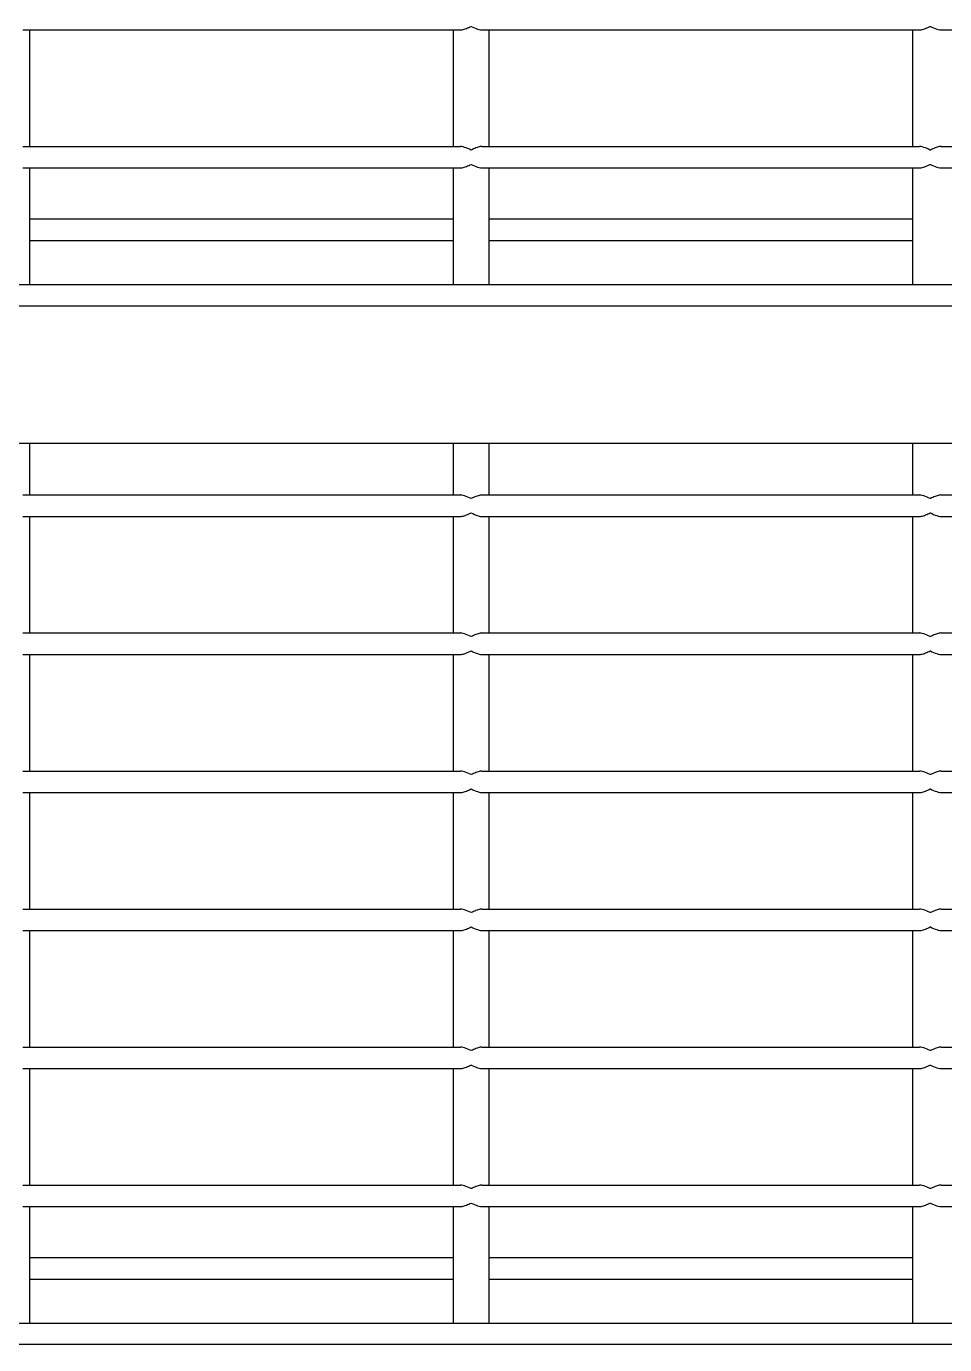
# Model space of a CAD drawing. Header units: millimetres. Extents: x 1293 to 41893, y 1011 to 26911.
# Drawn here: x 13211.4 to 13346.9, y 11354.1 to 11548.5 of the extents above; entities that cross this region are included whole.
import ezdxf

# ---------------------------------------------------------------- set-up
doc = ezdxf.new("R2010")
doc.units = ezdxf.units.MM
doc.header["$LTSCALE"] = 50

msp = doc.modelspace()

# ---------------------------------------------------------------- linework, layer by layer
at = {"color": 7, "linetype": 'Continuous', "lineweight": 25}
for p, q in [((13210.8676497, 11548.0159869), (13275.425983, 11548.0159869)), ((13211.925983, 11530.8309869), (13211.925983, 11548.0159869)), ((13274.3676497, 11548.0159869), (13274.3676497, 11530.8309869)), ((13278.600983, 11548.0159869), (13343.1593163, 11548.0159869)), ((13279.6593163, 11530.8309869), (13279.6593163, 11548.0159869)), ((13342.100983, 11548.0159869), (13342.100983, 11530.8309869)), ((13346.3343163, 11548.0159869), (13410.8926497, 11548.0159869)), ((13210.8676497, 11530.8309869), (13275.425983, 11530.8309869)), ((13278.600983, 11530.8309869), (13343.1593163, 11530.8309869)), ((13346.3343163, 11530.8309869), (13410.8926497, 11530.8309869)), ((13210.8676497, 11527.6559869), (13275.425983, 11527.6559869)), ((13211.925983, 11510.4709869), (13211.925983, 11527.6559869)), ((13274.3676497, 11527.6559869), (13274.3676497, 11510.4709869)), ((13278.600983, 11527.6559869), (13343.1593163, 11527.6559869)), ((13279.6593163, 11510.4709869), (13279.6593163, 11527.6559869)), ((13342.100983, 11527.6559869), (13342.100983, 11510.4709869)), ((13346.3343163, 11527.6559869), (13410.8926497, 11527.6559869)), ((13211.925983, 11520.1420983), (13274.3676497, 11520.1420983)), ((13279.6593163, 11520.1420983), (13342.100983, 11520.1420983)), ((13211.925983, 11516.9670983), (13274.3676497, 11516.9670983)), ((13279.6593163, 11516.9670983), (13342.100983, 11516.9670983)), ((13126.7301497, 11510.4709869), (13630.4968163, 11510.4709869)), ((13630.4968163, 11507.2959869), (13126.7301497, 11507.2959869)), ((13124.6101497, 11487.0843202), (13632.6168163, 11487.0843202)), ((13211.925983, 11479.4220983), (13211.925983, 11487.0843202)), ((13274.3676497, 11487.0843202), (13274.3676497, 11479.4220983)), ((13279.6593163, 11479.4220983), (13279.6593163, 11487.0843202)), ((13342.100983, 11487.0843202), (13342.100983, 11479.4220983)), ((13210.8676497, 11479.4220983), (13275.425983, 11479.4220983)), ((13278.600983, 11479.4220983), (13343.1593163, 11479.4220983)), ((13346.3343163, 11479.4220983), (13410.8926497, 11479.4220983)), ((13210.8676497, 11476.2470983), (13275.425983, 11476.2470983)), ((13211.925983, 11459.0620983), (13211.925983, 11476.2470983)), ((13274.3676497, 11476.2470983), (13274.3676497, 11459.0620983)), ((13278.600983, 11476.2470983), (13343.1593163, 11476.2470983)), ((13279.6593163, 11459.0620983), (13279.6593163, 11476.2470983)), ((13342.100983, 11476.2470983), (13342.100983, 11459.0620983)), ((13346.3343163, 11476.2470983), (13410.8926497, 11476.2470983)), ((13210.8676497, 11459.0620983), (13275.425983, 11459.0620983)), ((13278.600983, 11459.0620983), (13343.1593163, 11459.0620983)), ((13346.3343163, 11459.0620983), (13410.8926497, 11459.0620983)), ((13210.8676497, 11455.8870983), (13275.425983, 11455.8870983)), ((13211.925983, 11438.7020983), (13211.925983, 11455.8870983)), ((13274.3676497, 11455.8870983), (13274.3676497, 11438.7020983)), ((13278.600983, 11455.8870983), (13343.1593163, 11455.8870983)), ((13279.6593163, 11438.7020983), (13279.6593163, 11455.8870983)), ((13342.100983, 11455.8870983), (13342.100983, 11438.7020983)), ((13346.3343163, 11455.8870983), (13410.8926497, 11455.8870983)), ((13210.8676497, 11438.7020983), (13275.425983, 11438.7020983)), ((13278.600983, 11438.7020983), (13343.1593163, 11438.7020983)), ((13346.3343163, 11438.7020983), (13410.8926497, 11438.7020983)), ((13210.8676497, 11435.5270983), (13275.425983, 11435.5270983)), ((13211.925983, 11418.3420983), (13211.925983, 11435.5270983)), ((13274.3676497, 11435.5270983), (13274.3676497, 11418.3420983)), ((13278.600983, 11435.5270983), (13343.1593163, 11435.5270983)), ((13279.6593163, 11418.3420983), (13279.6593163, 11435.5270983)), ((13342.100983, 11435.5270983), (13342.100983, 11418.3420983)), ((13346.3343163, 11435.5270983), (13410.8926497, 11435.5270983)), ((13210.8676497, 11418.3420983), (13275.425983, 11418.3420983)), ((13278.600983, 11418.3420983), (13343.1593163, 11418.3420983)), ((13346.3343163, 11418.3420983), (13410.8926497, 11418.3420983)), ((13210.8676497, 11415.1670983), (13275.425983, 11415.1670983)), ((13211.925983, 11397.9820983), (13211.925983, 11415.1670983)), ((13274.3676497, 11415.1670983), (13274.3676497, 11397.9820983)), ((13278.600983, 11415.1670983), (13343.1593163, 11415.1670983)), ((13279.6593163, 11397.9820983), (13279.6593163, 11415.1670983)), ((13342.100983, 11415.1670983), (13342.100983, 11397.9820983)), ((13346.3343163, 11415.1670983), (13410.8926497, 11415.1670983)), ((13210.8676497, 11397.9820983), (13275.425983, 11397.9820983)), ((13278.600983, 11397.9820983), (13343.1593163, 11397.9820983)), ((13346.3343163, 11397.9820983), (13410.8926497, 11397.9820983)), ((13210.8676497, 11394.8070983), (13275.425983, 11394.8070983)), ((13211.925983, 11377.6220983), (13211.925983, 11394.8070983)), ((13274.3676497, 11394.8070983), (13274.3676497, 11377.6220983)), ((13278.600983, 11394.8070983), (13343.1593163, 11394.8070983)), ((13279.6593163, 11377.6220983), (13279.6593163, 11394.8070983)), ((13342.100983, 11394.8070983), (13342.100983, 11377.6220983)), ((13346.3343163, 11394.8070983), (13410.8926497, 11394.8070983)), ((13210.8676497, 11377.6220983), (13275.425983, 11377.6220983)), ((13278.600983, 11377.6220983), (13343.1593163, 11377.6220983)), ((13346.3343163, 11377.6220983), (13410.8926497, 11377.6220983)), ((13210.8676497, 11374.4470983), (13275.425983, 11374.4470983)), ((13211.925983, 11357.2620983), (13211.925983, 11374.4470983)), ((13274.3676497, 11374.4470983), (13274.3676497, 11357.2620983)), ((13278.600983, 11374.4470983), (13343.1593163, 11374.4470983)), ((13279.6593163, 11357.2620983), (13279.6593163, 11374.4470983)), ((13342.100983, 11374.4470983), (13342.100983, 11357.2620983)), ((13346.3343163, 11374.4470983), (13410.8926497, 11374.4470983)), ((13211.925983, 11366.9332096), (13274.3676497, 11366.9332096)), ((13279.6593163, 11366.9332096), (13342.100983, 11366.9332096)), ((13211.925983, 11363.7582096), (13274.3676497, 11363.7582096)), ((13279.6593163, 11363.7582096), (13342.100983, 11363.7582096)), ((13126.7301497, 11357.2620983), (13630.4968163, 11357.2620983)), ((13630.4968163, 11354.0870983), (13126.7301497, 11354.0870983))]:
    msp.add_line(p, q, dxfattribs=at)
for points, knots in [([(13275.425983, 11548.0159869), (13275.5105182, 11548.0225483), (13275.787753, 11548.0440666), (13276.3228124, 11548.238874), (13276.7741461, 11548.4381143), (13277.010927, 11548.5440104), (13277.013483, 11548.5451535)], [0, 0, 0, 0, 0.1723614537, 0.5652622384, 0.9953071929, 1, 1, 1, 1]), ([(13277.013483, 11548.5451535), (13277.0160389, 11548.5440105), (13277.3359773, 11548.4009296), (13277.8114929, 11548.188659), (13278.3341348, 11548.0323144), (13278.5348902, 11548.0200309), (13278.600983, 11548.0159869)], [0, 0, 0, 0, 0.0046971273, 0.5879730074, 0.8643521995, 1, 1, 1, 1]), ([(13343.1593163, 11548.0159869), (13343.2438516, 11548.0225483), (13343.5210863, 11548.0440666), (13344.0561457, 11548.238874), (13344.5074794, 11548.4381143), (13344.7442604, 11548.5440104), (13344.7468163, 11548.5451535)], [0, 0, 0, 0, 0.1723614537, 0.5652622384, 0.9953071929, 1, 1, 1, 1]), ([(13344.7468163, 11548.5451535), (13344.7493722, 11548.5440105), (13345.0693106, 11548.4009296), (13345.5448262, 11548.188659), (13346.0674681, 11548.0323144), (13346.2682235, 11548.0200309), (13346.3343163, 11548.0159869)], [0, 0, 0, 0, 0.0046971273, 0.5879730074, 0.8643521995, 1, 1, 1, 1]), ([(13277.013483, 11530.3018202), (13277.0109271, 11530.3029632), (13276.6909887, 11530.4460441), (13276.2154731, 11530.6583148), (13275.6928312, 11530.8146593), (13275.4920758, 11530.8269429), (13275.425983, 11530.8309869)], [0, 0, 0, 0, 0.0046971273, 0.5879730073, 0.8643521995, 1, 1, 1, 1]), ([(13278.600983, 11530.8309869), (13278.5164478, 11530.8244255), (13278.239213, 11530.8029071), (13277.7041536, 11530.6080997), (13277.2528199, 11530.4088595), (13277.0160389, 11530.3029633), (13277.013483, 11530.3018202)], [0, 0, 0, 0, 0.1723614537, 0.5652622384, 0.9953071929, 1, 1, 1, 1]), ([(13344.7468163, 11530.3018202), (13344.7442604, 11530.3029632), (13344.4243221, 11530.4460441), (13343.9488064, 11530.6583148), (13343.4261645, 11530.8146593), (13343.2254092, 11530.8269429), (13343.1593163, 11530.8309869)], [0, 0, 0, 0, 0.0046971273, 0.5879730074, 0.8643521995, 1, 1, 1, 1]), ([(13346.3343163, 11530.8309869), (13346.2497811, 11530.8244255), (13345.9725464, 11530.8029071), (13345.4374869, 11530.6080997), (13344.9861532, 11530.4088595), (13344.7493723, 11530.3029633), (13344.7468163, 11530.3018202)], [0, 0, 0, 0, 0.1723614537, 0.5652622384, 0.9953071929, 1, 1, 1, 1]), ([(13275.425983, 11527.6559869), (13275.5105182, 11527.6625483), (13275.787753, 11527.6840666), (13276.3228124, 11527.878874), (13276.7741461, 11528.0781143), (13277.010927, 11528.1840104), (13277.013483, 11528.1851535)], [0, 0, 0, 0, 0.1723614537, 0.5652622384, 0.9953071929, 1, 1, 1, 1]), ([(13277.013483, 11528.1851535), (13277.0160389, 11528.1840105), (13277.3359773, 11528.0409296), (13277.8114929, 11527.828659), (13278.3341348, 11527.6723144), (13278.5348902, 11527.6600309), (13278.600983, 11527.6559869)], [0, 0, 0, 0, 0.0046971273, 0.5879730074, 0.8643521995, 1, 1, 1, 1]), ([(13343.1593163, 11527.6559869), (13343.2438516, 11527.6625483), (13343.5210863, 11527.6840666), (13344.0561457, 11527.878874), (13344.5074794, 11528.0781143), (13344.7442604, 11528.1840104), (13344.7468163, 11528.1851535)], [0, 0, 0, 0, 0.1723614537, 0.5652622384, 0.9953071929, 1, 1, 1, 1]), ([(13344.7468163, 11528.1851535), (13344.7493722, 11528.1840105), (13345.0693106, 11528.0409296), (13345.5448262, 11527.828659), (13346.0674681, 11527.6723144), (13346.2682235, 11527.6600309), (13346.3343163, 11527.6559869)], [0, 0, 0, 0, 0.0046971273, 0.5879730074, 0.8643521995, 1, 1, 1, 1]), ([(13277.013483, 11478.8929316), (13277.0109271, 11478.8940746), (13276.6909887, 11479.0371555), (13276.2154731, 11479.2494261), (13275.6928312, 11479.4057707), (13275.4920758, 11479.4180543), (13275.425983, 11479.4220983)], [0, 0, 0, 0, 0.0046971273, 0.5879730073, 0.8643521995, 1, 1, 1, 1]), ([(13278.600983, 11479.4220983), (13278.5164478, 11479.4155368), (13278.239213, 11479.3940185), (13277.7041536, 11479.1992111), (13277.2528199, 11478.9999708), (13277.0160389, 11478.8940747), (13277.013483, 11478.8929316)], [0, 0, 0, 0, 0.1723614537, 0.5652622384, 0.9953071929, 1, 1, 1, 1]), ([(13344.7468163, 11478.8929316), (13344.7442604, 11478.8940746), (13344.4243221, 11479.0371555), (13343.9488064, 11479.2494261), (13343.4261645, 11479.4057707), (13343.2254092, 11479.4180543), (13343.1593163, 11479.4220983)], [0, 0, 0, 0, 0.00469712726, 0.58797300738, 0.86435219951, 1, 1, 1, 1]), ([(13346.3343163, 11479.4220983), (13346.2497811, 11479.4155368), (13345.9725464, 11479.3940185), (13345.4374869, 11479.1992111), (13344.9861532, 11478.9999708), (13344.7493723, 11478.8940747), (13344.7468163, 11478.8929316)], [0, 0, 0, 0, 0.1723614537, 0.5652622384, 0.9953071929, 1, 1, 1, 1]), ([(13275.425983, 11476.2470983), (13275.5105182, 11476.2536597), (13275.787753, 11476.275178), (13276.3228124, 11476.4699854), (13276.7741461, 11476.6692257), (13277.010927, 11476.7751218), (13277.013483, 11476.7762649)], [0, 0, 0, 0, 0.1723614537, 0.56526223839, 0.99530719289, 1, 1, 1, 1]), ([(13277.013483, 11476.7762649), (13277.0160389, 11476.7751219), (13277.3359773, 11476.632041), (13277.8114929, 11476.4197704), (13278.3341348, 11476.2634258), (13278.5348902, 11476.2511423), (13278.600983, 11476.2470983)], [0, 0, 0, 0, 0.0046971273, 0.5879730074, 0.8643521995, 1, 1, 1, 1]), ([(13343.1593163, 11476.2470983), (13343.2438516, 11476.2536597), (13343.5210863, 11476.275178), (13344.0561457, 11476.4699854), (13344.5074794, 11476.6692257), (13344.7442604, 11476.7751218), (13344.7468163, 11476.7762649)], [0, 0, 0, 0, 0.1723614537, 0.5652622384, 0.9953071929, 1, 1, 1, 1]), ([(13344.7468163, 11476.7762649), (13344.7493722, 11476.7751219), (13345.0693106, 11476.632041), (13345.5448262, 11476.4197704), (13346.0674681, 11476.2634258), (13346.2682235, 11476.2511423), (13346.3343163, 11476.2470983)], [0, 0, 0, 0, 0.0046971273, 0.5879730074, 0.8643521995, 1, 1, 1, 1]), ([(13277.013483, 11458.5329316), (13277.0109271, 11458.5340746), (13276.6909887, 11458.6771555), (13276.2154731, 11458.8894261), (13275.6928312, 11459.0457707), (13275.4920758, 11459.0580543), (13275.425983, 11459.0620983)], [0, 0, 0, 0, 0.0046971273, 0.5879730073, 0.8643521995, 1, 1, 1, 1]), ([(13278.600983, 11459.0620983), (13278.5164478, 11459.0555368), (13278.239213, 11459.0340185), (13277.7041536, 11458.8392111), (13277.2528199, 11458.6399708), (13277.0160389, 11458.5340747), (13277.013483, 11458.5329316)], [0, 0, 0, 0, 0.1723614537, 0.5652622384, 0.9953071929, 1, 1, 1, 1]), ([(13344.7468163, 11458.5329316), (13344.7442604, 11458.5340746), (13344.4243221, 11458.6771555), (13343.9488064, 11458.8894261), (13343.4261645, 11459.0457707), (13343.2254092, 11459.0580543), (13343.1593163, 11459.0620983)], [0, 0, 0, 0, 0.0046971273, 0.5879730074, 0.8643521995, 1, 1, 1, 1]), ([(13346.3343163, 11459.0620983), (13346.2497811, 11459.0555368), (13345.9725464, 11459.0340185), (13345.4374869, 11458.8392111), (13344.9861532, 11458.6399708), (13344.7493723, 11458.5340747), (13344.7468163, 11458.5329316)], [0, 0, 0, 0, 0.1723614537, 0.5652622384, 0.9953071929, 1, 1, 1, 1]), ([(13275.425983, 11455.8870983), (13275.5105182, 11455.8936597), (13275.787753, 11455.915178), (13276.3228124, 11456.1099854), (13276.7741461, 11456.3092257), (13277.010927, 11456.4151218), (13277.013483, 11456.4162649)], [0, 0, 0, 0, 0.1723614537, 0.56526223839, 0.99530719289, 1, 1, 1, 1]), ([(13277.013483, 11456.4162649), (13277.0160389, 11456.4151219), (13277.3359773, 11456.272041), (13277.8114929, 11456.0597704), (13278.3341348, 11455.9034258), (13278.5348902, 11455.8911423), (13278.600983, 11455.8870983)], [0, 0, 0, 0, 0.0046971273, 0.5879730074, 0.8643521995, 1, 1, 1, 1]), ([(13343.1593163, 11455.8870983), (13343.2438516, 11455.8936597), (13343.5210863, 11455.915178), (13344.0561457, 11456.1099854), (13344.5074794, 11456.3092257), (13344.7442604, 11456.4151218), (13344.7468163, 11456.4162649)], [0, 0, 0, 0, 0.1723614537, 0.5652622384, 0.9953071929, 1, 1, 1, 1]), ([(13344.7468163, 11456.4162649), (13344.7493722, 11456.4151219), (13345.0693106, 11456.272041), (13345.5448262, 11456.0597704), (13346.0674681, 11455.9034258), (13346.2682235, 11455.8911423), (13346.3343163, 11455.8870983)], [0, 0, 0, 0, 0.0046971273, 0.5879730074, 0.8643521995, 1, 1, 1, 1]), ([(13277.013483, 11438.1729316), (13277.0109271, 11438.1740746), (13276.6909887, 11438.3171555), (13276.2154731, 11438.5294261), (13275.6928312, 11438.6857707), (13275.4920758, 11438.6980543), (13275.425983, 11438.7020983)], [0, 0, 0, 0, 0.0046971273, 0.5879730073, 0.8643521995, 1, 1, 1, 1]), ([(13278.600983, 11438.7020983), (13278.5164478, 11438.6955368), (13278.239213, 11438.6740185), (13277.7041536, 11438.4792111), (13277.2528199, 11438.2799708), (13277.0160389, 11438.1740747), (13277.013483, 11438.1729316)], [0, 0, 0, 0, 0.1723614537, 0.5652622384, 0.9953071929, 1, 1, 1, 1]), ([(13344.7468163, 11438.1729316), (13344.7442604, 11438.1740746), (13344.4243221, 11438.3171555), (13343.9488064, 11438.5294261), (13343.4261645, 11438.6857707), (13343.2254092, 11438.6980543), (13343.1593163, 11438.7020983)], [0, 0, 0, 0, 0.0046971273, 0.5879730074, 0.8643521995, 1, 1, 1, 1]), ([(13346.3343163, 11438.7020983), (13346.2497811, 11438.6955368), (13345.9725464, 11438.6740185), (13345.4374869, 11438.4792111), (13344.9861532, 11438.2799708), (13344.7493723, 11438.1740747), (13344.7468163, 11438.1729316)], [0, 0, 0, 0, 0.1723614537, 0.5652622384, 0.9953071929, 1, 1, 1, 1]), ([(13275.425983, 11435.5270983), (13275.5105182, 11435.5336597), (13275.787753, 11435.555178), (13276.3228124, 11435.7499854), (13276.7741461, 11435.9492257), (13277.010927, 11436.0551218), (13277.013483, 11436.0562649)], [0, 0, 0, 0, 0.1723614537, 0.5652622384, 0.9953071929, 1, 1, 1, 1]), ([(13277.013483, 11436.0562649), (13277.0160389, 11436.0551219), (13277.3359773, 11435.912041), (13277.8114929, 11435.6997704), (13278.3341348, 11435.5434258), (13278.5348902, 11435.5311423), (13278.600983, 11435.5270983)], [0, 0, 0, 0, 0.0046971273, 0.5879730074, 0.8643521995, 1, 1, 1, 1]), ([(13343.1593163, 11435.5270983), (13343.2438516, 11435.5336597), (13343.5210863, 11435.555178), (13344.0561457, 11435.7499854), (13344.5074794, 11435.9492257), (13344.7442604, 11436.0551218), (13344.7468163, 11436.0562649)], [0, 0, 0, 0, 0.1723614537, 0.5652622384, 0.9953071929, 1, 1, 1, 1]), ([(13344.7468163, 11436.0562649), (13344.7493722, 11436.0551219), (13345.0693106, 11435.912041), (13345.5448262, 11435.6997704), (13346.0674681, 11435.5434258), (13346.2682235, 11435.5311423), (13346.3343163, 11435.5270983)], [0, 0, 0, 0, 0.00469712726, 0.58797300742, 0.86435219951, 1, 1, 1, 1]), ([(13277.013483, 11417.8129316), (13277.0109271, 11417.8140746), (13276.6909887, 11417.9571555), (13276.2154731, 11418.1694261), (13275.6928312, 11418.3257707), (13275.4920758, 11418.3380543), (13275.425983, 11418.3420983)], [0, 0, 0, 0, 0.0046971273, 0.5879730073, 0.8643521995, 1, 1, 1, 1]), ([(13278.600983, 11418.3420983), (13278.5164478, 11418.3355368), (13278.239213, 11418.3140185), (13277.7041536, 11418.1192111), (13277.2528199, 11417.9199708), (13277.0160389, 11417.8140747), (13277.013483, 11417.8129316)], [0, 0, 0, 0, 0.1723614537, 0.5652622384, 0.9953071929, 1, 1, 1, 1]), ([(13344.7468163, 11417.8129316), (13344.7442604, 11417.8140746), (13344.4243221, 11417.9571555), (13343.9488064, 11418.1694261), (13343.4261645, 11418.3257707), (13343.2254092, 11418.3380543), (13343.1593163, 11418.3420983)], [0, 0, 0, 0, 0.0046971273, 0.5879730074, 0.8643521995, 1, 1, 1, 1]), ([(13346.3343163, 11418.3420983), (13346.2497811, 11418.3355368), (13345.9725464, 11418.3140185), (13345.4374869, 11418.1192111), (13344.9861532, 11417.9199708), (13344.7493723, 11417.8140747), (13344.7468163, 11417.8129316)], [0, 0, 0, 0, 0.1723614537, 0.5652622384, 0.9953071929, 1, 1, 1, 1]), ([(13275.425983, 11415.1670983), (13275.5105182, 11415.1736597), (13275.787753, 11415.195178), (13276.3228124, 11415.3899854), (13276.7741461, 11415.5892257), (13277.010927, 11415.6951218), (13277.013483, 11415.6962649)], [0, 0, 0, 0, 0.1723614537, 0.5652622384, 0.9953071929, 1, 1, 1, 1]), ([(13277.013483, 11415.6962649), (13277.0160389, 11415.6951219), (13277.3359773, 11415.552041), (13277.8114929, 11415.3397704), (13278.3341348, 11415.1834258), (13278.5348902, 11415.1711423), (13278.600983, 11415.1670983)], [0, 0, 0, 0, 0.0046971273, 0.5879730074, 0.8643521995, 1, 1, 1, 1]), ([(13343.1593163, 11415.1670983), (13343.2438516, 11415.1736597), (13343.5210863, 11415.195178), (13344.0561457, 11415.3899854), (13344.5074794, 11415.5892257), (13344.7442604, 11415.6951218), (13344.7468163, 11415.6962649)], [0, 0, 0, 0, 0.1723614537, 0.5652622384, 0.9953071929, 1, 1, 1, 1]), ([(13344.7468163, 11415.6962649), (13344.7493722, 11415.6951219), (13345.0693106, 11415.552041), (13345.5448262, 11415.3397704), (13346.0674681, 11415.1834258), (13346.2682235, 11415.1711423), (13346.3343163, 11415.1670983)], [0, 0, 0, 0, 0.00469712726, 0.58797300742, 0.86435219951, 1, 1, 1, 1]), ([(13277.013483, 11397.4529316), (13277.0109271, 11397.4540746), (13276.6909887, 11397.5971555), (13276.2154731, 11397.8094261), (13275.6928312, 11397.9657707), (13275.4920758, 11397.9780543), (13275.425983, 11397.9820983)], [0, 0, 0, 0, 0.0046971273, 0.5879730073, 0.8643521995, 1, 1, 1, 1]), ([(13278.600983, 11397.9820983), (13278.5164478, 11397.9755368), (13278.239213, 11397.9540185), (13277.7041536, 11397.7592111), (13277.2528199, 11397.5599708), (13277.0160389, 11397.4540747), (13277.013483, 11397.4529316)], [0, 0, 0, 0, 0.1723614537, 0.5652622384, 0.9953071929, 1, 1, 1, 1]), ([(13344.7468163, 11397.4529316), (13344.7442604, 11397.4540746), (13344.4243221, 11397.5971555), (13343.9488064, 11397.8094261), (13343.4261645, 11397.9657707), (13343.2254092, 11397.9780543), (13343.1593163, 11397.9820983)], [0, 0, 0, 0, 0.0046971273, 0.5879730074, 0.8643521995, 1, 1, 1, 1]), ([(13346.3343163, 11397.9820983), (13346.2497811, 11397.9755368), (13345.9725464, 11397.9540185), (13345.4374869, 11397.7592111), (13344.9861532, 11397.5599708), (13344.7493723, 11397.4540747), (13344.7468163, 11397.4529316)], [0, 0, 0, 0, 0.1723614537, 0.5652622384, 0.9953071929, 1, 1, 1, 1]), ([(13275.425983, 11394.8070983), (13275.5105182, 11394.8136597), (13275.787753, 11394.835178), (13276.3228124, 11395.0299854), (13276.7741461, 11395.2292257), (13277.010927, 11395.3351218), (13277.013483, 11395.3362649)], [0, 0, 0, 0, 0.1723614537, 0.5652622384, 0.9953071929, 1, 1, 1, 1]), ([(13277.013483, 11395.3362649), (13277.0160389, 11395.3351219), (13277.3359773, 11395.192041), (13277.8114929, 11394.9797704), (13278.3341348, 11394.8234258), (13278.5348902, 11394.8111423), (13278.600983, 11394.8070983)], [0, 0, 0, 0, 0.0046971273, 0.5879730074, 0.8643521995, 1, 1, 1, 1]), ([(13343.1593163, 11394.8070983), (13343.2438516, 11394.8136597), (13343.5210863, 11394.835178), (13344.0561457, 11395.0299854), (13344.5074794, 11395.2292257), (13344.7442604, 11395.3351218), (13344.7468163, 11395.3362649)], [0, 0, 0, 0, 0.1723614537, 0.5652622384, 0.9953071929, 1, 1, 1, 1]), ([(13344.7468163, 11395.3362649), (13344.7493722, 11395.3351219), (13345.0693106, 11395.192041), (13345.5448262, 11394.9797704), (13346.0674681, 11394.8234258), (13346.2682235, 11394.8111423), (13346.3343163, 11394.8070983)], [0, 0, 0, 0, 0.0046971273, 0.5879730074, 0.8643521995, 1, 1, 1, 1]), ([(13277.013483, 11377.0929316), (13277.0109271, 11377.0940746), (13276.6909887, 11377.2371555), (13276.2154731, 11377.4494261), (13275.6928312, 11377.6057707), (13275.4920758, 11377.6180543), (13275.425983, 11377.6220983)], [0, 0, 0, 0, 0.0046971273, 0.5879730073, 0.8643521995, 1, 1, 1, 1]), ([(13278.600983, 11377.6220983), (13278.5164478, 11377.6155368), (13278.239213, 11377.5940185), (13277.7041536, 11377.3992111), (13277.2528199, 11377.1999708), (13277.0160389, 11377.0940747), (13277.013483, 11377.0929316)], [0, 0, 0, 0, 0.1723614537, 0.5652622384, 0.9953071929, 1, 1, 1, 1]), ([(13344.7468163, 11377.0929316), (13344.7442604, 11377.0940746), (13344.4243221, 11377.2371555), (13343.9488064, 11377.4494261), (13343.4261645, 11377.6057707), (13343.2254092, 11377.6180543), (13343.1593163, 11377.6220983)], [0, 0, 0, 0, 0.00469712726, 0.58797300738, 0.86435219951, 1, 1, 1, 1]), ([(13346.3343163, 11377.6220983), (13346.2497811, 11377.6155368), (13345.9725464, 11377.5940185), (13345.4374869, 11377.3992111), (13344.9861532, 11377.1999708), (13344.7493723, 11377.0940747), (13344.7468163, 11377.0929316)], [0, 0, 0, 0, 0.1723614537, 0.5652622384, 0.9953071929, 1, 1, 1, 1]), ([(13275.425983, 11374.4470983), (13275.5105182, 11374.4536597), (13275.787753, 11374.475178), (13276.3228124, 11374.6699854), (13276.7741461, 11374.8692257), (13277.010927, 11374.9751218), (13277.013483, 11374.9762649)], [0, 0, 0, 0, 0.1723614537, 0.5652622384, 0.9953071929, 1, 1, 1, 1]), ([(13277.013483, 11374.9762649), (13277.0160389, 11374.9751219), (13277.3359773, 11374.832041), (13277.8114929, 11374.6197704), (13278.3341348, 11374.4634258), (13278.5348902, 11374.4511423), (13278.600983, 11374.4470983)], [0, 0, 0, 0, 0.0046971273, 0.5879730074, 0.8643521995, 1, 1, 1, 1]), ([(13343.1593163, 11374.4470983), (13343.2438516, 11374.4536597), (13343.5210863, 11374.475178), (13344.0561457, 11374.6699854), (13344.5074794, 11374.8692257), (13344.7442604, 11374.9751218), (13344.7468163, 11374.9762649)], [0, 0, 0, 0, 0.1723614537, 0.5652622384, 0.9953071929, 1, 1, 1, 1]), ([(13344.7468163, 11374.9762649), (13344.7493722, 11374.9751219), (13345.0693106, 11374.832041), (13345.5448262, 11374.6197704), (13346.0674681, 11374.4634258), (13346.2682235, 11374.4511423), (13346.3343163, 11374.4470983)], [0, 0, 0, 0, 0.0046971273, 0.5879730074, 0.8643521995, 1, 1, 1, 1])]:
    msp.add_open_spline(points, degree=3, knots=knots, dxfattribs=at)

doc.saveas('drawing.dxf')
